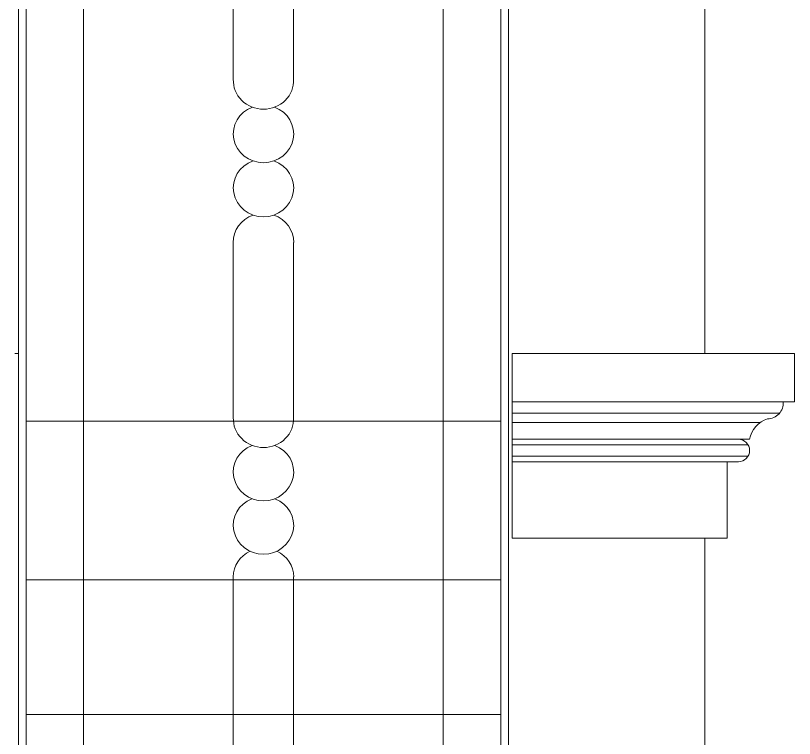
# Model space of a CAD drawing. Header units: millimetres. Extents: x -942 to 1387, y 0 to 1964.
# Drawn here: x 644.2 to 852.5, y 1086.2 to 1279.7 of the extents above; entities that cross this region are included whole.
import ezdxf

# ---------------------------------------------------------------- set-up
doc = ezdxf.new("R2010")
doc.units = ezdxf.units.MM
doc.layers.add('ceco.net 174', color=7, linetype='Continuous')

msp = doc.modelspace()

# ---------------------------------------------------------------- linework, layer by layer
at = {"layer": 'ceco.net 174', "lineweight": 5}
for p, q in [((644.98, 1355.51), (644.98, 138)), ((646.98, 1354.73), (646.98, 906.52)), ((646.98, 1149.21), (646.98, 1354.21)), ((662.37, 1354.73), (662.37, 906.52)), ((758.58, 1354.73), (758.58, 906.52)), ((773.98, 1354.73), (773.98, 906.52)), ((775.98, 1355.51), (775.98, 138)), ((828.48, 1354.73), (828.48, 1189.3)), ((702.41, 1262.68), (702.4, 1321.74)), ((718.55, 1262.68), (718.55, 1321.74)), ((702.41, 1172.13), (702.4, 1218.95)), ((718.55, 1172.13), (718.55, 1218.95)), ((643.98, 1189.3), (644.98, 1189.3)), ((776.98, 1189.3), (776.98, 1139.8)), ((852.48, 1189.3), (776.98, 1189.3)), ((852.48, 1189.3), (852.48, 1176.3)), ((852.48, 1176.3), (776.98, 1176.3)), ((776.98, 1173.3), (848.5, 1173.3)), ((646.98, 1171.16), (773.98, 1171.16)), ((776.98, 1170.8), (843.33, 1170.8)), ((776.98, 1166.3), (840.48, 1166.3)), ((840.08, 1164.8), (776.98, 1164.8)), ((776.98, 1164.74), (776.98, 1139.8)), ((776.98, 1161.8), (840.08, 1161.8)), ((837.48, 1160.3), (776.98, 1160.3)), ((834.48, 1139.8), (834.48, 1160.3)), ((776.98, 1139.8), (834.48, 1139.8)), ((776.98, 1139.8), (834.48, 1139.8)), ((828.48, 1139.8), (828.48, 138)), ((702.41, 1070.17), (702.4, 1129.45)), ((718.55, 1070.17), (718.55, 1129.45)), ((646.98, 1128.68), (773.98, 1128.68)), ((646.98, 1092.67), (773.98, 1092.67))]:
    msp.add_line(p, q, dxfattribs=at)
for centre, radius, start, end in [((845.28, 1176.01), 4.21, 270, 4.0278), ((847.53, 1164.99), 7.17, 108.2653, 169.4461), ((837.48, 1163.3), 3, 270, 90)]:
    msp.add_arc(centre, radius, start, end, dxfattribs=at)
at = {"layer": 'ceco.net 174', "lineweight": 5, "extrusion": (0, 0, -1)}
for centre, start_param, end_param in [((710.48, 1262.35), 4.675837, 6.286148), ((710.48, 1248.03), 4.675837, 7.443285), ((710.48, 1233.54), 4.675837, 7.46836), ((710.48, 1219.05), -0.05247, 1.18561), ((710.48, 1171.8), 4.675837, 6.285713), ((710.48, 1157.53), 4.675837, 7.428745), ((710.48, 1143.26), 4.675837, 7.42724), ((710.48, 1129.43), -0.036678, 1.076629)]:
    msp.add_ellipse(centre, major_axis=(-8.07, 0.31), ratio=0.954768, start_param=start_param, end_param=end_param, dxfattribs=at)
at = {"layer": 'ceco.net 174', "lineweight": 5}
for centre, start_param, end_param in [((710.48, 1262.35), 4.675837, 6.286148), ((710.48, 1248.03), 4.675837, 7.443285), ((710.48, 1233.54), 4.675837, 7.46836), ((710.48, 1219.05), -0.05247, 1.18561), ((710.48, 1171.8), 4.675837, 6.285713), ((710.48, 1157.53), 4.675837, 7.428745), ((710.48, 1143.26), 4.675837, 7.42724), ((710.48, 1129.43), -0.036678, 1.076629)]:
    msp.add_ellipse(centre, major_axis=(8.07, 0.31), ratio=0.954768, start_param=start_param, end_param=end_param, dxfattribs=at)

doc.saveas('drawing.dxf')
